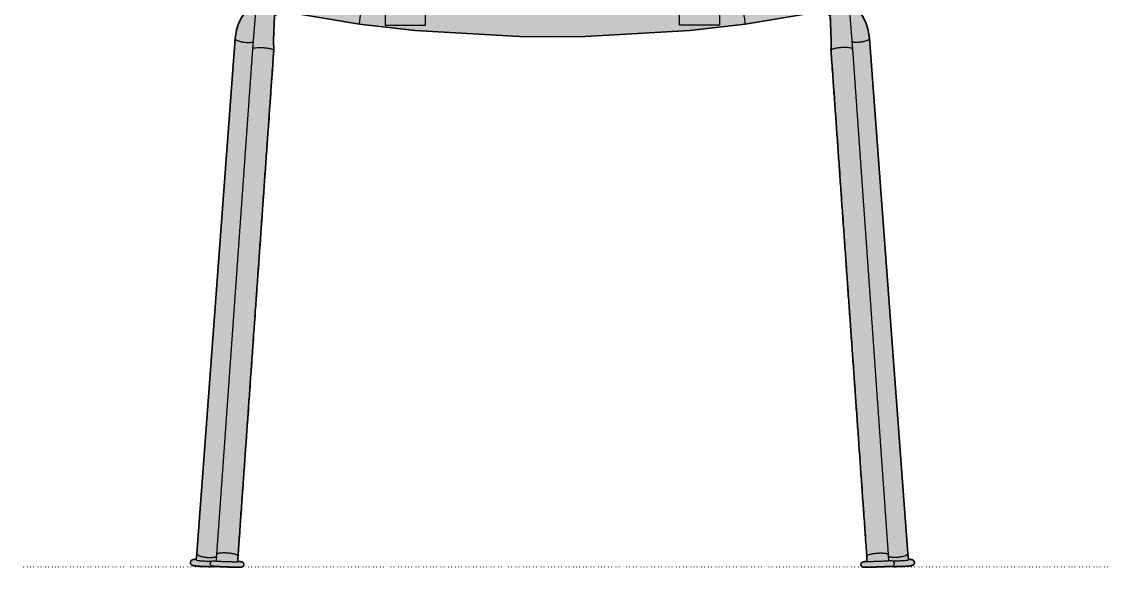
# Model space of a CAD drawing. Header units: millimetres. Extents: x 0 to 1796, y -1115 to 815.
# Drawn here: x 0 to 814, y 0 to 407 of the extents above; entities that cross this region are included whole.
import ezdxf

# ---------------------------------------------------------------- set-up
doc = ezdxf.new("R2010")
doc.units = ezdxf.units.MM
doc.linetypes.add('Dots', pattern=[1, 0, -1])
doc.layers.add('Blocks', color=7, linetype='Continuous')
doc.layers.add('Blocks$Fill', color=7, linetype='Continuous', true_color=0xffffff)
for name, color, linetype, lineweight, true_color in [('Blocks$Inner', 7, 'Continuous', 25, 0x007f00), ('Blocks$Outline', 7, 'Continuous', 35, 0xff3f3f), ('Groud', 7, 'Dots', 25, 0x243775)]:
    doc.layers.add(name, color=color, linetype=linetype, lineweight=lineweight, true_color=true_color)

# ---------------------------------------------------------------- blocks, each defined once
blk = doc.blocks.new('N02 Dining Chair Front')
at = {"layer": 'Blocks$Fill'}
h = blk.add_hatch(color=256, dxfattribs=at)
h.paths.add_polyline_path([(145.86, 0.15), (143.01, 0.04), (139.08, 0.04), (134.88, 0.17), (131.89, 0.36), (130.31, 0.51), (129.5, 0.62), (129.02, 0.69), (128.58, 0.77), (128.37, 0.81), (128.18, 0.86), (127.98, 0.91), (127.79, 0.97), (127.6, 1.03), (127.39, 1.12), (127.15, 1.25), (126.85, 1.44), (126.49, 1.81), (126.13, 2.49), (126.07, 3.47), (126.39, 4.27), (126.79, 4.71), (127.12, 4.94), (127.38, 5.08), (127.6, 5.17), (127.81, 5.23), (128, 5.28), (128.19, 5.33), (128.39, 5.37), (128.59, 5.41), (128.81, 5.44), (129.26, 5.5), (130.03, 5.58), (130.52, 5.62), (130.93, 9.95), (159.59, 394.82), (160.57, 400.94), (162.16, 405.88), (164.76, 411.14), (169.45, 417.4), (175.32, 422.57), (175.49, 424.65), (179.1, 433.49), (183.92, 440.94), (190.02, 447.39), (190.49, 447.73), (186.66, 451.04), (186.47, 451.22), (183.46, 454.08), (181, 456.57), (179.77, 457.88), (178.59, 459.17), (177.52, 460.4), (176.6, 461.52), (175.79, 462.55), (175.06, 463.56), (174.72, 464.05), (174.41, 464.52), (174.13, 464.98), (173.87, 465.43), (173.72, 465.71), (173.58, 465.99), (173.41, 466.25), (173.26, 466.52), (173.11, 466.78), (172.97, 467.03), (172.84, 467.29), (172.72, 467.54), (172.67, 467.66), (172.62, 467.78), (172.57, 467.9), (172.53, 468.02), (172.49, 468.15), (172.45, 468.28), (172.41, 468.4), (172.38, 468.53), (172.36, 468.65), (172.33, 468.77), (172.32, 468.89), (172.31, 468.95), (172.3, 469), (172.3, 469.06), (172.29, 469.12), (172.29, 469.17), (172.29, 469.23), (172.29, 469.29), (172.29, 469.34), (172.29, 469.4), (172.3, 469.45), (172.3, 469.5), (172.31, 469.56), (172.31, 469.61), (172.32, 469.66), (172.33, 469.71), (172.34, 469.77), (172.35, 469.82), (172.36, 469.87), (172.8, 471.35), (172.91, 471.49), (172.96, 471.55), (173.02, 471.61), (173.07, 471.67), (173.13, 471.72), (173.15, 471.75), (173.18, 471.78), (173.21, 471.8), (173.24, 471.83), (173.3, 471.87), (173.36, 471.92), (173.42, 471.96), (173.48, 472), (173.55, 472.04), (173.61, 472.08), (173.68, 472.12), (173.76, 472.15), (173.83, 472.19), (173.91, 472.22), (173.99, 472.26), (174.07, 472.29), (174.15, 472.32), (174.24, 472.35), (174.33, 472.38), (174.42, 472.4), (174.57, 472.44), (174.73, 472.48), (174.89, 472.51), (175.05, 472.54), (175.23, 472.57), (175.41, 472.59), (175.59, 472.61), (175.78, 472.62), (179.52, 474.22), (175.38, 482.75), (170.89, 492.31), (169.83, 494.74), (168.81, 497.21), (167.83, 499.71), (166.91, 502.26), (166.05, 504.86), (165.25, 507.51), (164.5, 510.22), (163.82, 512.96), (163.19, 515.75), (162.62, 518.59), (162.1, 521.45), (161.63, 524.36), (161.22, 527.3), (160.85, 530.26), (160.27, 536.27), (159.87, 542.35), (159.64, 548.48), (159.53, 554.65), (159.55, 560.84), (159.87, 573.21), (160.5, 585.52), (162.33, 609.76), (164.82, 633.35), (166.32, 644.85), (168.02, 656.13), (169.95, 667.15), (172.16, 677.88), (173.38, 683.13), (174.69, 688.29), (176.08, 693.36), (177.57, 698.34), (179.15, 703.23), (180.82, 708.03), (182.6, 712.74), (184.47, 717.35), (186.46, 721.86), (188.55, 726.27), (190.76, 730.58), (193.1, 734.78), (195.55, 738.89), (198.13, 742.89), (200.84, 746.79), (203.68, 750.59), (206.64, 754.3), (209.74, 757.91), (212.97, 761.41), (216.34, 764.82), (218.07, 766.49), (219.84, 768.13), (254.97, 791.84), (286.19, 803.31), (323.67, 810.46), (374.57, 814.4), (396.83, 814.79), (419.1, 814.4), (469.99, 810.46), (507.47, 803.31), (538.7, 791.84), (573.82, 768.13), (575.59, 766.49), (577.33, 764.82), (580.69, 761.41), (583.92, 757.91), (587.02, 754.3), (589.99, 750.59), (592.82, 746.79), (595.53, 742.89), (598.11, 738.89), (600.57, 734.78), (602.9, 730.58), (605.11, 726.27), (607.21, 721.86), (609.19, 717.35), (611.07, 712.74), (612.84, 708.03), (614.52, 703.23), (616.1, 698.34), (617.58, 693.36), (618.98, 688.29), (620.29, 683.13), (621.51, 677.88), (623.72, 667.15), (625.65, 656.13), (627.35, 644.85), (628.85, 633.35), (631.33, 609.76), (633.17, 585.52), (633.8, 573.21), (634.12, 560.84), (634.13, 554.65), (634.03, 548.48), (633.8, 542.35), (633.4, 536.27), (632.81, 530.26), (632.45, 527.3), (632.03, 524.36), (631.57, 521.45), (631.05, 518.59), (630.47, 515.75), (629.85, 512.96), (629.16, 510.22), (628.42, 507.51), (627.62, 504.86), (626.76, 502.26), (625.83, 499.71), (624.86, 497.21), (623.84, 494.74), (622.77, 492.31), (615.97, 477.95), (614.15, 474.22), (617.88, 472.62), (618.07, 472.61), (618.26, 472.59), (618.44, 472.57), (618.61, 472.54), (618.78, 472.51), (618.94, 472.48), (619.09, 472.44), (619.24, 472.4), (619.34, 472.38), (619.42, 472.35), (619.51, 472.32), (619.6, 472.29), (619.68, 472.26), (619.76, 472.22), (619.84, 472.19), (619.91, 472.15), (619.98, 472.12), (620.05, 472.08), (620.12, 472.04), (620.18, 472), (620.25, 471.96), (620.31, 471.92), (620.37, 471.87), (620.42, 471.83), (620.45, 471.8), (620.48, 471.78), (620.51, 471.75), (620.54, 471.72), (620.59, 471.67), (620.65, 471.61), (620.7, 471.55), (620.76, 471.49), (620.86, 471.35), (621.3, 469.87), (621.31, 469.82), (621.33, 469.77), (621.34, 469.71), (621.35, 469.66), (621.35, 469.61), (621.36, 469.56), (621.37, 469.5), (621.37, 469.45), (621.37, 469.4), (621.38, 469.34), (621.38, 469.29), (621.38, 469.23), (621.37, 469.17), (621.37, 469.12), (621.37, 469.06), (621.36, 469), (621.36, 468.95), (621.35, 468.89), (621.33, 468.77), (621.31, 468.65), (621.28, 468.53), (621.25, 468.4), (621.22, 468.28), (621.18, 468.15), (621.14, 468.02), (621.09, 467.9), (621.04, 467.78), (620.99, 467.66), (620.94, 467.54), (620.82, 467.29), (620.7, 467.03), (620.56, 466.78), (620.41, 466.52), (620.25, 466.25), (620.09, 465.99), (619.95, 465.71), (619.8, 465.43), (619.54, 464.98), (619.25, 464.52), (618.94, 464.05), (618.61, 463.56), (617.87, 462.55), (617.07, 461.52), (616.14, 460.4), (615.07, 459.17), (613.9, 457.88), (611.42, 455.29), (609.06, 452.97), (607.01, 451.04), (603.17, 447.73), (603.65, 447.39), (609.75, 440.94), (614.56, 433.49), (618.18, 424.65), (618.34, 422.57), (624.22, 417.4), (628.9, 411.14), (631.51, 405.88), (633.1, 400.94), (634.07, 394.82), (662.74, 9.95), (663.14, 5.62), (664.16, 5.53), (664.64, 5.47), (665.07, 5.41), (665.27, 5.37), (665.47, 5.33), (665.66, 5.28), (665.86, 5.23), (666.06, 5.17), (666.28, 5.08), (666.55, 4.94), (666.87, 4.71), (667.27, 4.27), (667.6, 3.47), (667.54, 2.49), (667.18, 1.81), (666.81, 1.44), (666.52, 1.25), (666.28, 1.12), (666.07, 1.03), (665.87, 0.97), (665.68, 0.91), (665.49, 0.86), (665.29, 0.81), (665.09, 0.77), (664.65, 0.69), (664.16, 0.62), (663.35, 0.51), (661.78, 0.36), (659.18, 0.19), (655.01, 0.04), (651.05, 0.03), (648.47, 0.11), (647.8, 0.15), (634.59, -0.34), (630.75, -0.38), (630.11, -0.36), (629.85, -0.35), (629.72, -0.33), (629.65, -0.32), (629.6, -0.32), (629.55, -0.32), (629.5, -0.32), (629.45, -0.32), (629.4, -0.31), (629.35, -0.31), (629.3, -0.3), (629.25, -0.29), (629.2, -0.29), (629.16, -0.28), (629.11, -0.26), (629.06, -0.25), (629.01, -0.24), (628.96, -0.22), (628.92, -0.2), (628.87, -0.19), (628.82, -0.17), (628.78, -0.15), (628.73, -0.13), (628.68, -0.1), (628.64, -0.08), (628.6, -0.06), (628.55, -0.03), (628.51, 0), (628.47, 0.02), (628.43, 0.05), (628.39, 0.08), (628.35, 0.11), (628.31, 0.14), (628.28, 0.17), (628.24, 0.21), (628.2, 0.24), (628.17, 0.27), (628.14, 0.31), (628.1, 0.34), (628.07, 0.38), (628.04, 0.42), (628.01, 0.46), (627.98, 0.5), (627.95, 0.54), (627.92, 0.58), (627.89, 0.62), (627.87, 0.66), (627.84, 0.71), (627.82, 0.75), (627.8, 0.8), (627.78, 0.84), (627.75, 0.89), (627.74, 0.93), (627.72, 0.98), (627.7, 1.03), (627.68, 1.08), (627.67, 1.12), (627.66, 1.17), (627.64, 1.22), (627.63, 1.27), (627.62, 1.32), (627.62, 1.37), (627.61, 1.42), (627.6, 1.46), (627.6, 1.51), (627.59, 1.56), (627.59, 1.61), (627.59, 1.66), (627.59, 1.71), (627.59, 1.76), (627.59, 1.81), (627.6, 1.85), (627.6, 1.9), (627.61, 1.95), (627.62, 2), (627.62, 2.05), (627.63, 2.1), (627.64, 2.15), (627.66, 2.2), (627.67, 2.25), (627.69, 2.29), (627.7, 2.34), (627.72, 2.39), (627.74, 2.43), (627.76, 2.48), (627.78, 2.53), (627.8, 2.57), (627.82, 2.62), (627.84, 2.66), (627.87, 2.7), (627.9, 2.75), (627.92, 2.79), (627.95, 2.83), (627.98, 2.87), (628.01, 2.91), (628.04, 2.95), (628.07, 2.99), (628.1, 3.02), (628.14, 3.06), (628.17, 3.09), (628.2, 3.13), (628.24, 3.16), (628.28, 3.19), (628.31, 3.23), (628.35, 3.26), (628.39, 3.29), (628.43, 3.32), (628.47, 3.35), (628.51, 3.37), (628.56, 3.4), (628.6, 3.42), (628.64, 3.45), (628.69, 3.47), (628.73, 3.49), (628.78, 3.52), (628.82, 3.54), (628.87, 3.55), (628.92, 3.57), (628.97, 3.59), (629.01, 3.6), (629.06, 3.62), (629.11, 3.63), (629.16, 3.64), (629.21, 3.65), (629.26, 3.66), (629.3, 3.67), (629.35, 3.68), (629.4, 3.68), (629.45, 3.69), (629.5, 3.69), (629.55, 3.69), (629.6, 3.69), (629.67, 3.7), (629.79, 3.72), (630.06, 3.75), (630.92, 3.83), (632.16, 3.91), (631.95, 8.03), (631.95, 8.03), (631.95, 8.03), (631.95, 8.04), (605.22, 385.73), (605.22, 385.74), (605.21, 385.74), (605.21, 385.75), (605.21, 385.76), (605.22, 385.77), (605.22, 385.78), (605.22, 385.79), (605.22, 385.79), (605.44, 393.59), (604.58, 411.88), (602.98, 412.67), (596.77, 413.93), (590.35, 413.58), (541.07, 405.55), (499.56, 400.7), (417.21, 395.93), (396.83, 396.33), (376.46, 395.93), (294.1, 400.7), (252.6, 405.55), (203.31, 413.58), (196.9, 413.93), (190.69, 412.67), (189.08, 411.88), (188.23, 393.59), (188.45, 385.79), (188.45, 385.79), (188.45, 385.78), (188.45, 385.77), (188.45, 385.76), (188.45, 385.75), (188.45, 385.74), (188.45, 385.74), (188.45, 385.73), (161.72, 8.04), (161.72, 8.03), (161.72, 8.03), (161.72, 8.03), (161.5, 3.91), (163.46, 3.77), (163.87, 3.72), (164, 3.7), (164.07, 3.69), (164.12, 3.69), (164.16, 3.69), (164.21, 3.69), (164.26, 3.68), (164.31, 3.68), (164.36, 3.67), (164.41, 3.66), (164.46, 3.65), (164.51, 3.64), (164.56, 3.63), (164.6, 3.62), (164.65, 3.6), (164.7, 3.59), (164.75, 3.57), (164.79, 3.55), (164.84, 3.54), (164.89, 3.52), (164.93, 3.49), (164.98, 3.47), (165.02, 3.45), (165.07, 3.42), (165.11, 3.4), (165.15, 3.37), (165.19, 3.35), (165.23, 3.32), (165.27, 3.29), (165.31, 3.26), (165.35, 3.23), (165.39, 3.19), (165.43, 3.16), (165.46, 3.13), (165.5, 3.09), (165.53, 3.06), (165.56, 3.02), (165.59, 2.99), (165.63, 2.95), (165.66, 2.91), (165.69, 2.87), (165.72, 2.83), (165.74, 2.79), (165.77, 2.75), (165.8, 2.7), (165.82, 2.66), (165.84, 2.62), (165.87, 2.57), (165.89, 2.53), (165.91, 2.48), (165.93, 2.43), (165.95, 2.39), (165.96, 2.34), (165.98, 2.29), (166, 2.25), (166.01, 2.2), (166.02, 2.15), (166.03, 2.1), (166.04, 2.05), (166.05, 2), (166.06, 1.95), (166.06, 1.9), (166.07, 1.85), (166.07, 1.81), (166.07, 1.76), (166.08, 1.71), (166.08, 1.66), (166.07, 1.61), (166.07, 1.56), (166.07, 1.51), (166.06, 1.46), (166.06, 1.42), (166.05, 1.37), (166.04, 1.32), (166.03, 1.27), (166.02, 1.22), (166.01, 1.17), (166, 1.12), (165.98, 1.08), (165.97, 1.03), (165.95, 0.98), (165.93, 0.93), (165.91, 0.89), (165.89, 0.84), (165.87, 0.8), (165.85, 0.75), (165.82, 0.71), (165.8, 0.66), (165.77, 0.62), (165.74, 0.58), (165.72, 0.54), (165.69, 0.5), (165.66, 0.46), (165.63, 0.42), (165.6, 0.38), (165.56, 0.34), (165.53, 0.31), (165.5, 0.27), (165.46, 0.24), (165.43, 0.21), (165.39, 0.17), (165.35, 0.14), (165.31, 0.11), (165.28, 0.08), (165.24, 0.05), (165.2, 0.02), (165.15, 0), (165.11, -0.03), (165.07, -0.06), (165.03, -0.08), (164.98, -0.1), (164.94, -0.13), (164.89, -0.15), (164.84, -0.17), (164.8, -0.19), (164.75, -0.2), (164.7, -0.22), (164.65, -0.24), (164.61, -0.25), (164.56, -0.26), (164.51, -0.28), (164.46, -0.29), (164.41, -0.29), (164.36, -0.3), (164.31, -0.31), (164.26, -0.31), (164.22, -0.32), (164.17, -0.32), (164.12, -0.32), (164.07, -0.32), (164.02, -0.32), (163.94, -0.33), (163.81, -0.35), (163.68, -0.35), (163.41, -0.37), (162.52, -0.38), (155.6, -0.25)], flags=0)
h.paths.add_polyline_path([(271.82, 431.62), (252.19, 433.96), (221.85, 439.65), (213.81, 441.7), (209.72, 440.74), (203.35, 437.57), (198.01, 433.06), (195.56, 429.7), (198.07, 429.99), (206.21, 429.31), (254.84, 421.39), (254.84, 421.39), (271.82, 419.74)], flags=0)
h.paths.add_polyline_path([(491.85, 428.03), (471.03, 425.55), (435.86, 423.16), (396.83, 422.29), (357.81, 423.16), (322.64, 425.55), (301.82, 428.03), (301.82, 416.83), (336.31, 413.48), (396.83, 412.35), (457.35, 413.48), (491.85, 416.83)], flags=0)
h.paths.add_polyline_path([(579.86, 441.7), (571.82, 439.65), (541.47, 433.96), (521.85, 431.62), (521.85, 419.74), (538.83, 421.39), (538.83, 421.39), (587.45, 429.31), (595.6, 429.99), (598.11, 429.7), (595.65, 433.06), (590.31, 437.57), (583.94, 440.74)], flags=0)
at = {"layer": 'Blocks$Inner'}
for points in [[(231.65, 456.73), (221.45, 458.39), (212.9, 457.88), (204.5, 455.75), (196.72, 452.15), (190.02, 447.39), (183.92, 440.94), (179.1, 433.49), (175.49, 424.65), (172.49, 386.86), (145.76, 9.19)], [(562.01, 456.73), (572.22, 458.39), (580.77, 457.88), (589.17, 455.75), (596.94, 452.15), (603.65, 447.39), (609.75, 440.94), (614.56, 433.49), (618.18, 424.65), (621.18, 386.86), (647.9, 9.19)], [(188.45, 385.79), (188.23, 393.59), (189.14, 413.1)], [(604.52, 413.1), (605.44, 393.59), (605.22, 385.79)], [(271.82, 433.88), (271.82, 404.64), (301.82, 404.64), (301.82, 430.25)], [(521.85, 433.88), (521.85, 404.64), (491.85, 404.64), (491.85, 430.25)], [(175.32, 422.57), (169.45, 417.4), (164.76, 411.14), (162.16, 405.88), (160.57, 400.94), (159.59, 394.82), (130.93, 9.95), (130.47, 5.07)], [(618.34, 422.57), (624.22, 417.4), (628.9, 411.14), (631.51, 405.88), (633.1, 400.94), (634.07, 394.82), (662.74, 9.95), (663.19, 5.07)], [(189.03, 411.85), (190.69, 412.67), (196.9, 413.93), (203.31, 413.58), (252.6, 405.55), (294.1, 400.7), (376.46, 395.93), (396.83, 396.33), (417.21, 395.93), (499.56, 400.7), (541.07, 405.55), (590.35, 413.58), (596.77, 413.93), (602.98, 412.67), (604.63, 411.85)], [(145.76, 9.15), (145.33, 4.32), (145.42, 4.29)], [(647.91, 9.15), (648.33, 4.32), (648.24, 4.29)], [(130.52, 5.62), (130.31, 5.6), (130.03, 5.58), (129.76, 5.55), (129.51, 5.53), (129.26, 5.5), (129.03, 5.47), (128.81, 5.44), (128.59, 5.41), (128.39, 5.37), (128.19, 5.33), (128, 5.28), (127.81, 5.23), (127.6, 5.17), (127.38, 5.08), (127.12, 4.94), (126.79, 4.71), (126.39, 4.27), (126.07, 3.47), (126.13, 2.49), (126.49, 1.81), (126.85, 1.44), (127.15, 1.25), (127.39, 1.12), (127.6, 1.03), (127.79, 0.97), (127.98, 0.91), (128.18, 0.86), (128.37, 0.81), (128.58, 0.77), (128.79, 0.73), (129.02, 0.69), (129.25, 0.65), (129.5, 0.62), (129.76, 0.58), (130.03, 0.55), (130.31, 0.51), (130.6, 0.48), (130.91, 0.45), (131.22, 0.42), (131.55, 0.39), (131.89, 0.36), (132.23, 0.33), (132.59, 0.3), (132.95, 0.28), (133.32, 0.25), (133.7, 0.23), (134.09, 0.21), (134.48, 0.19), (134.88, 0.17), (135.29, 0.15), (135.7, 0.13), (136.11, 0.11), (136.53, 0.1), (136.95, 0.08), (137.37, 0.07), (137.8, 0.06), (138.22, 0.05), (138.65, 0.04), (139.08, 0.04), (139.5, 0.03), (139.93, 0.03), (140.35, 0.02), (140.77, 0.02), (140.99, 0.02), (141.4, 0.02), (141.81, 0.02), (142.22, 0.03), (142.61, 0.03), (143.01, 0.04), (143.39, 0.05), (143.77, 0.06), (144.14, 0.07), (144.5, 0.08), (144.85, 0.1), (145.2, 0.11), (145.53, 0.13), (145.86, 0.15)], [(142.6, 4.41), (142.76, 4.43), (142.89, 4.44), (143.01, 4.45), (143.15, 4.45), (143.29, 4.46), (143.44, 4.46), (143.6, 4.47), (143.78, 4.47), (143.97, 4.47), (144.18, 4.47), (144.39, 4.47), (144.63, 4.47), (144.87, 4.47), (145.13, 4.47), (145.34, 4.47)], [(164.02, -0.32), (163.94, -0.33), (163.81, -0.35), (163.68, -0.35), (163.55, -0.36), (163.41, -0.37), (163.26, -0.37), (163.1, -0.37), (162.92, -0.38), (162.73, -0.38), (162.52, -0.38), (162.3, -0.38), (162.07, -0.38), (161.83, -0.38), (161.57, -0.38), (161.3, -0.37), (161.01, -0.37), (160.72, -0.37), (160.41, -0.36), (160.09, -0.36), (159.77, -0.35), (159.43, -0.35), (159.08, -0.34), (158.72, -0.33), (158.36, -0.32), (157.98, -0.32), (157.6, -0.31), (157.21, -0.3), (156.82, -0.29), (156.42, -0.27), (156.01, -0.26), (155.6, -0.25), (155.19, -0.24), (154.77, -0.23), (154.36, -0.21), (153.94, -0.2), (153.52, -0.18), (153.09, -0.17), (152.67, -0.15), (152.25, -0.14), (151.83, -0.12), (151.61, -0.12), (151.19, -0.1), (150.78, -0.08), (150.38, -0.07), (149.97, -0.05), (149.57, -0.03), (149.18, -0.02), (148.8, 0), (148.42, 0.02), (148.05, 0.03), (147.69, 0.05), (147.33, 0.07), (146.99, 0.09), (146.65, 0.1), (146.33, 0.12), (146.02, 0.14), (145.71, 0.15), (145.42, 0.17), (145.15, 0.19), (144.88, 0.2), (144.63, 0.22), (144.39, 0.23), (144.16, 0.25), (143.95, 0.27), (143.75, 0.28), (143.57, 0.3), (143.39, 0.31), (143.24, 0.33), (143.09, 0.34), (143.08, 0.34)], [(161.39, 3.74), (161.49, 3.77), (161.72, 8.03)], [(161.5, 3.91), (161.55, 3.91), (161.82, 3.89), (162.07, 3.87), (162.31, 3.86), (162.54, 3.84), (162.75, 3.83), (162.95, 3.81), (163.13, 3.8), (163.3, 3.78), (163.46, 3.77), (163.61, 3.75), (163.75, 3.74), (163.87, 3.72), (164, 3.7), (164.07, 3.69)], [(632.16, 3.91), (632.11, 3.91), (631.85, 3.89), (631.59, 3.87), (631.36, 3.86), (631.13, 3.84), (630.92, 3.83), (630.72, 3.81), (630.53, 3.8), (630.36, 3.78), (630.2, 3.77), (630.06, 3.75), (629.92, 3.74), (629.79, 3.72), (629.67, 3.7), (629.6, 3.69)], [(629.65, -0.32), (629.72, -0.33), (629.85, -0.35), (629.98, -0.35), (630.11, -0.36), (630.25, -0.37), (630.41, -0.37), (630.57, -0.37), (630.75, -0.38), (630.94, -0.38), (631.14, -0.38), (631.36, -0.38), (631.59, -0.38), (631.84, -0.38), (632.1, -0.38), (632.37, -0.37), (632.65, -0.37), (632.95, -0.37), (633.25, -0.36), (633.57, -0.36), (633.9, -0.35), (634.24, -0.35), (634.59, -0.34), (634.94, -0.33), (635.31, -0.32), (635.68, -0.32), (636.07, -0.31), (636.45, -0.3), (636.85, -0.29), (637.25, -0.27), (637.65, -0.26), (638.06, -0.25), (638.47, -0.24), (638.89, -0.23), (639.31, -0.21), (639.73, -0.2), (640.15, -0.18), (640.57, -0.17), (640.99, -0.15), (641.41, -0.14), (641.83, -0.12), (642.06, -0.12), (642.47, -0.1), (642.88, -0.08), (643.29, -0.07), (643.69, -0.05), (644.09, -0.03), (644.48, -0.02), (644.87, 0), (645.25, 0.02), (645.62, 0.03), (645.98, 0.05), (646.33, 0.07), (646.68, 0.09), (647.01, 0.1), (647.34, 0.12), (647.65, 0.14), (647.95, 0.15), (648.24, 0.17), (648.52, 0.19), (648.79, 0.2), (649.04, 0.22), (649.28, 0.23), (649.5, 0.25), (649.72, 0.27), (649.91, 0.28), (650.1, 0.3), (650.27, 0.31), (650.43, 0.33), (650.58, 0.34), (650.58, 0.34)], [(632.27, 3.74), (632.17, 3.77), (631.95, 8.03)], [(663.14, 5.62), (663.36, 5.6), (663.64, 5.58), (663.9, 5.55), (664.16, 5.53), (664.4, 5.5), (664.64, 5.47), (664.86, 5.44), (665.07, 5.41), (665.27, 5.37), (665.47, 5.33), (665.66, 5.28), (665.86, 5.23), (666.06, 5.17), (666.28, 5.08), (666.55, 4.94), (666.87, 4.71), (667.27, 4.27), (667.6, 3.47), (667.54, 2.49), (667.18, 1.81), (666.81, 1.44), (666.52, 1.25), (666.28, 1.12), (666.07, 1.03), (665.87, 0.97), (665.68, 0.91), (665.49, 0.86), (665.29, 0.81), (665.09, 0.77), (664.87, 0.73), (664.65, 0.69), (664.41, 0.65), (664.16, 0.62), (663.91, 0.58), (663.64, 0.55), (663.35, 0.51), (663.06, 0.48), (662.76, 0.45), (662.44, 0.42), (662.12, 0.39), (661.78, 0.36), (661.43, 0.33), (661.08, 0.3), (660.72, 0.28), (660.34, 0.25), (659.96, 0.23), (659.58, 0.21), (659.18, 0.19), (658.78, 0.17), (658.38, 0.15), (657.97, 0.13), (657.55, 0.11), (657.14, 0.1), (656.72, 0.08), (656.29, 0.07), (655.87, 0.06), (655.44, 0.05), (655.01, 0.04), (654.59, 0.04), (654.16, 0.03), (653.74, 0.03), (653.32, 0.02), (652.9, 0.02), (652.67, 0.02), (652.26, 0.02), (651.85, 0.02), (651.45, 0.03), (651.05, 0.03), (650.66, 0.04), (650.27, 0.05), (649.9, 0.06), (649.53, 0.07), (649.16, 0.08), (648.81, 0.1), (648.47, 0.11), (648.14, 0.13), (647.8, 0.15)], [(651.07, 4.41), (650.91, 4.43), (650.78, 4.44), (650.65, 4.45), (650.52, 4.45), (650.38, 4.46), (650.23, 4.46), (650.06, 4.47), (649.89, 4.47), (649.69, 4.47), (649.49, 4.47), (649.27, 4.47), (649.04, 4.47), (648.79, 4.47), (648.54, 4.47), (648.32, 4.47)]]:
    blk.add_lwpolyline(points, dxfattribs=at)
at = {"layer": 'Blocks$Inner', "extrusion": (0, 0, -1)}
for centre, radius, start, end in [((-143.04, 2.4), 2.06, 268.82785, 77.55238), ((-164.07, 1.68), 2.01, 90, 271.35879)]:
    blk.add_arc(centre, radius, start, end, dxfattribs=at)
at = {"layer": 'Blocks$Inner'}
for centre, radius, start, end in [((629.6, 1.68), 2.01, 90, 271.35879), ((650.62, 2.4), 2.06, 268.82785, 77.55238)]:
    blk.add_arc(centre, radius, start, end, dxfattribs=at)
for points, knots in [([(252.57, 405.6), (252.58, 405.69), (252.63, 406.11), (252.75, 407.42), (252.97, 409.29), (253.21, 411.14), (253.43, 412.75), (253.57, 413.75), (253.68, 414.51), (253.79, 415.3), (253.94, 416.29), (254.1, 417.37), (254.31, 418.71), (254.53, 420.09), (254.67, 420.8), (254.72, 421.04)], [-1, -1, -1, -1, -0.888889, -0.777778, -0.666667, -0.555556, -0.5, -0.444444, -0.416667, -0.388889, -0.333333, -0.277778, -0.222222, -0.111111, 0, 0, 0, 0]), ([(541.1, 405.6), (541.09, 405.69), (541.04, 406.11), (540.92, 407.42), (540.69, 409.29), (540.45, 411.14), (540.23, 412.75), (540.1, 413.75), (539.99, 414.51), (539.87, 415.3), (539.73, 416.29), (539.57, 417.37), (539.36, 418.71), (539.13, 420.09), (539, 420.8), (538.95, 421.04)], [-1, -1, -1, -1, -0.888889, -0.777778, -0.666667, -0.555556, -0.5, -0.444444, -0.416667, -0.388889, -0.333333, -0.277778, -0.222222, -0.111111, 0, 0, 0, 0]), ([(172.49, 386.89), (172.52, 387.03), (172.79, 387.32), (173.47, 387.56), (173.92, 387.66)], [0.0572344, 0.0572344, 0.0572344, 0.0572344, 0.5, 1, 1, 1, 1]), ([(174.44, 387.77), (174.65, 387.8), (174.83, 387.82), (175.04, 387.85), (175.05, 387.85), (175.07, 387.85), (175.09, 387.85)], [1.2305931, 1.2305931, 1.2305931, 1.2305931, 1.4689447, 1.4689447, 1.4689447, 1.4882305, 1.4882305, 1.4882305, 1.4882305]), ([(619.22, 387.77), (619.02, 387.8), (618.83, 387.82), (618.63, 387.85), (618.61, 387.85), (618.59, 387.85), (618.58, 387.85)], [1.2305931, 1.2305931, 1.2305931, 1.2305931, 1.4689447, 1.4689447, 1.4689447, 1.4882305, 1.4882305, 1.4882305, 1.4882305]), ([(621.17, 386.89), (621.14, 387.03), (620.87, 387.32), (620.2, 387.56), (619.74, 387.66)], [0.0572344, 0.0572344, 0.0572344, 0.0572344, 0.5, 1, 1, 1, 1]), ([(130.72, 4.89), (131.02, 4.79), (131.78, 4.64), (133.45, 4.47), (134.94, 4.36), (136.59, 4.28), (138.1, 4.23), (139.27, 4.21), (140.45, 4.2), (141.39, 4.21), (142.01, 4.22), (142.09, 4.22)], [401.1813081, 401.1813081, 401.1813081, 401.1813081, 401.320197, 401.3896414, 401.4590859, 401.5285303, 401.5979747, 401.632697, 401.6674192, 401.7368636, 401.7469827, 401.7469827, 401.7469827, 401.7469827]), ([(145.42, 4.29), (145.43, 4.29), (145.53, 4.27), (146.1, 4.22), (147.31, 4.14), (148.69, 4.06), (149.76, 4.01), (155.73, 3.8)], [4.9488051, 4.9488051, 4.9488051, 4.9488051, 4.96265, 5.1769357, 5.3197928, 5.46265, 5.6055071, 5.6055071, 5.6055071, 5.6055071]), ([(155.73, 3.8), (156.32, 3.78), (158.02, 3.74), (160.29, 3.7), (161.2, 3.72), (161.39, 3.74)], [5.6055071, 5.6055071, 5.6055071, 5.6055071, 5.7483643, 6.0340786, 6.3197928, 6.3197928, 6.3197928, 6.3197928]), ([(637.93, 3.8), (637.35, 3.78), (635.65, 3.74), (633.37, 3.7), (632.47, 3.72), (632.27, 3.74)], [5.6055071, 5.6055071, 5.6055071, 5.6055071, 5.7483643, 6.0340786, 6.3197928, 6.3197928, 6.3197928, 6.3197928]), ([(648.24, 4.29), (648.24, 4.29), (648.13, 4.27), (647.56, 4.22), (646.35, 4.14), (644.98, 4.06), (643.91, 4.01), (637.93, 3.8)], [4.9488051, 4.9488051, 4.9488051, 4.9488051, 4.96265, 5.1769357, 5.3197928, 5.46265, 5.6055071, 5.6055071, 5.6055071, 5.6055071]), ([(662.95, 4.89), (662.65, 4.79), (661.89, 4.64), (660.21, 4.47), (658.73, 4.36), (657.07, 4.28), (655.57, 4.23), (654.4, 4.21), (653.22, 4.2), (652.28, 4.21), (651.66, 4.22), (651.58, 4.22)], [401.1813081, 401.1813081, 401.1813081, 401.1813081, 401.320197, 401.3896414, 401.4590859, 401.5285303, 401.5979747, 401.632697, 401.6674192, 401.7368636, 401.7469827, 401.7469827, 401.7469827, 401.7469827])]:
    blk.add_open_spline(points, degree=3, knots=knots, dxfattribs=at)
for points, weights, knots in [([(159.59, 394.76), (159.58, 394.52), (161.18, 392.33), (167.4, 391.87), (170.56, 391.63), (172.91, 392.1)], [0.994980129136, 0.949516617523, 0.755901930577, 1, 0.858991339008, 0.853755315944], [0.0135782, 0.0135782, 0.0135782, 0.0401876, 0.1805859, 0.1805859, 0.2616901, 0.2616901, 0.2616901]), ([(634.08, 394.76), (634.08, 394.52), (632.49, 392.33), (626.27, 391.87), (623.11, 391.63), (620.76, 392.1)], [0.994980129136, 0.949516617523, 0.755901930577, 1, 0.858991339008, 0.853755315944], [0.0135782, 0.0135782, 0.0135782, 0.0401876, 0.1805859, 0.1805859, 0.2616901, 0.2616901, 0.2616901]), ([(176.34, 387.96), (178.29, 388.06), (180.58, 387.9), (188.56, 387.34), (188.45, 385.73)], [1, 0.89377136755, 1, 0.707106781187, 0.999996428606], [1.709795, 1.709795, 1.709795, 2.279505, 2.279505, 3.850309, 3.850309, 3.850309]), ([(617.33, 387.96), (615.37, 388.06), (613.08, 387.9), (605.1, 387.34), (605.22, 385.73)], [1, 0.89377136755, 1, 0.707106781187, 0.999996428606], [1.709795, 1.709795, 1.709795, 2.279505, 2.279505, 3.850309, 3.850309, 3.850309]), ([(131.12, 9.32), (132.52, 7.42), (138.72, 6.96), (143.2, 6.62), (145.62, 7.58)], [1, 0.756267783521, 1, 0.81131760509, 0.865734359373], [6.546837, 6.546837, 6.546837, 7.853982, 7.853982, 8.865892, 8.865892, 8.865892]), ([(146.16, 9.6), (145.78, 9.39), (145.76, 9.15), (145.76, 9.1), (145.77, 9.04)], [0.90489350635, 0.940263170198, 1, 0.986377055233, 0.974021361547], [385.2890493, 385.2890493, 385.2890493, 385.60942, 385.60942, 385.6824803, 385.6824803, 385.6824803]), ([(161.72, 8.02), (161.83, 9.62), (153.85, 10.18), (147.99, 10.59), (146.16, 9.6)], [0.999897666414, 0.707106781187, 1, 0.766843610989, 0.90489350635], [382.467553, 382.467553, 382.467553, 384.038502, 384.038502, 385.289049, 385.289049, 385.289049]), ([(631.95, 8.02), (631.83, 9.62), (639.81, 10.18), (645.67, 10.59), (647.51, 9.6)], [0.999897666414, 0.707106781187, 1, 0.766843610989, 0.90489350635], [382.467553, 382.467553, 382.467553, 384.038502, 384.038502, 385.289049, 385.289049, 385.289049]), ([(647.51, 9.6), (647.89, 9.39), (647.91, 9.15), (647.91, 9.1), (647.9, 9.04)], [0.90489350635, 0.940263170198, 1, 0.986377055233, 0.974021361547], [385.2890493, 385.2890493, 385.2890493, 385.60942, 385.60942, 385.6824803, 385.6824803, 385.6824803]), ([(662.54, 9.32), (661.15, 7.42), (654.94, 6.96), (650.46, 6.62), (648.05, 7.58)], [1, 0.756267783521, 1, 0.81131760509, 0.865734359373], [6.546837, 6.546837, 6.546837, 7.853982, 7.853982, 8.865892, 8.865892, 8.865892])]:
    blk.add_rational_spline(points, weights, degree=2, knots=knots, dxfattribs=at)
for points, weights, degree in [([(188.45, 385.73), (161.72, 8.02)], [0.999996428606, 1], 1), ([(605.22, 385.73), (631.95, 8.02)], [0.999996428606, 1], 1), ([(130.93, 9.95), (130.9, 9.62), (131.12, 9.32)], [1, 0.950838997666, 1], 2), ([(662.74, 9.95), (662.76, 9.62), (662.54, 9.32)], [1, 0.950838997666, 1], 2), ([(145.62, 7.58), (145.08, 7.37), (144.34, 7.21)], [0.865734359373, 0.852882952841, 0.853590291335], 2), ([(648.05, 7.58), (648.59, 7.37), (649.32, 7.21)], [0.865734359373, 0.852882952841, 0.853590291335], 2)]:
    blk.add_rational_spline(points, weights, degree=degree, dxfattribs=at)
for points in [[(173.92, 387.66), (174.11, 387.7), (174.27, 387.74), (174.44, 387.77)], [(175.09, 387.85), (175.9, 387.93), (176.12, 387.94), (176.34, 387.96)], [(618.58, 387.85), (617.77, 387.93), (617.55, 387.94), (617.33, 387.96)], [(619.74, 387.66), (619.55, 387.7), (619.39, 387.74), (619.22, 387.77)], [(130.47, 5.07), (130.47, 5.01), (130.55, 4.95), (130.72, 4.89)], [(663.19, 5.07), (663.2, 5.01), (663.12, 4.95), (662.95, 4.89)]]:
    blk.add_open_spline(points, degree=3, dxfattribs=at)
at = {"layer": 'Blocks$Outline'}
for points in [[(130.93, 9.95), (159.59, 394.82), (160.57, 400.94), (162.16, 405.88), (164.76, 411.14), (169.45, 417.4), (175.32, 422.57)], [(618.34, 422.57), (624.22, 417.4), (628.9, 411.14), (631.51, 405.88), (633.1, 400.94), (634.07, 394.82), (662.74, 9.95)], [(189.08, 411.88), (188.23, 393.59), (188.45, 385.79)], [(396.83, 396.33), (376.46, 395.93), (294.1, 400.7), (252.6, 405.55), (203.31, 413.58), (196.9, 413.93), (190.69, 412.67), (189.08, 411.88)], [(604.58, 411.88), (602.98, 412.67), (596.77, 413.93), (590.35, 413.58), (541.07, 405.55), (499.56, 400.7), (417.21, 395.93), (396.83, 396.33)], [(605.22, 385.79), (605.44, 393.59), (604.58, 411.88)], [(145.86, 0.15), (145.53, 0.13), (145.2, 0.11), (144.85, 0.1), (144.5, 0.08), (144.14, 0.07), (143.77, 0.06), (143.39, 0.05), (143.01, 0.04), (142.61, 0.03), (142.22, 0.03), (141.81, 0.02), (141.4, 0.02), (140.99, 0.02), (140.77, 0.02), (140.35, 0.02), (139.93, 0.03), (139.5, 0.03), (139.08, 0.04), (138.65, 0.04), (138.22, 0.05), (137.8, 0.06), (137.37, 0.07), (136.95, 0.08), (136.53, 0.1), (136.11, 0.11), (135.7, 0.13), (135.29, 0.15), (134.88, 0.17), (134.48, 0.19), (134.09, 0.21), (133.7, 0.23), (133.32, 0.25), (132.95, 0.28), (132.59, 0.3), (132.23, 0.33), (131.89, 0.36), (131.55, 0.39), (131.22, 0.42), (130.91, 0.45), (130.6, 0.48), (130.31, 0.51), (130.03, 0.55), (129.76, 0.58), (129.5, 0.62), (129.25, 0.65), (129.02, 0.69), (128.79, 0.73), (128.58, 0.77), (128.37, 0.81), (128.18, 0.86), (127.98, 0.91), (127.79, 0.97), (127.6, 1.03), (127.39, 1.12), (127.15, 1.25), (126.85, 1.44), (126.49, 1.81), (126.13, 2.49), (126.07, 3.47), (126.39, 4.27), (126.79, 4.71), (127.12, 4.94), (127.38, 5.08), (127.6, 5.17), (127.81, 5.23), (128, 5.28), (128.19, 5.33), (128.39, 5.37), (128.59, 5.41), (128.81, 5.44), (129.03, 5.47), (129.26, 5.5), (129.51, 5.53), (129.76, 5.55), (130.03, 5.58), (130.31, 5.6), (130.52, 5.62)], [(663.14, 5.62), (663.36, 5.6), (663.64, 5.58), (663.9, 5.55), (664.16, 5.53), (664.4, 5.5), (664.64, 5.47), (664.86, 5.44), (665.07, 5.41), (665.27, 5.37), (665.47, 5.33), (665.66, 5.28), (665.86, 5.23), (666.06, 5.17), (666.28, 5.08), (666.55, 4.94), (666.87, 4.71), (667.27, 4.27), (667.6, 3.47), (667.54, 2.49), (667.18, 1.81), (666.81, 1.44), (666.52, 1.25), (666.28, 1.12), (666.07, 1.03), (665.87, 0.97), (665.68, 0.91), (665.49, 0.86), (665.29, 0.81), (665.09, 0.77), (664.87, 0.73), (664.65, 0.69), (664.41, 0.65), (664.16, 0.62), (663.91, 0.58), (663.64, 0.55), (663.35, 0.51), (663.06, 0.48), (662.76, 0.45), (662.44, 0.42), (662.12, 0.39), (661.78, 0.36), (661.43, 0.33), (661.08, 0.3), (660.72, 0.28), (660.34, 0.25), (659.96, 0.23), (659.58, 0.21), (659.18, 0.19), (658.78, 0.17), (658.38, 0.15), (657.97, 0.13), (657.55, 0.11), (657.14, 0.1), (656.72, 0.08), (656.29, 0.07), (655.87, 0.06), (655.44, 0.05), (655.01, 0.04), (654.59, 0.04), (654.16, 0.03), (653.74, 0.03), (653.32, 0.02), (652.9, 0.02), (652.67, 0.02), (652.26, 0.02), (651.85, 0.02), (651.45, 0.03), (651.05, 0.03), (650.66, 0.04), (650.27, 0.05), (649.9, 0.06), (649.53, 0.07), (649.16, 0.08), (648.81, 0.1), (648.47, 0.11), (648.14, 0.13), (647.8, 0.15)]]:
    blk.add_lwpolyline(points, dxfattribs=at)
for points, weights, degree, knots in [([(188.45, 385.79), (188.45, 385.77), (188.45, 385.75), (188.45, 385.73), (179.54, 259.83), (170.63, 133.94), (161.72, 8.04)], [0.983959641597, 0.989150283541, 0.99449587921, 0.999996428606, 0.999997618995, 0.999998809385, 0.999999999774], 3, [3.806058, 3.806058, 3.806058, 3.806058, 3.850309, 3.850309, 3.850309, 382.443577, 382.443577, 382.443577, 382.443577]), ([(631.95, 8.04), (623.04, 133.94), (614.13, 259.83), (605.22, 385.73), (605.21, 385.75), (605.21, 385.77), (605.22, 385.79)], [0.999999999774, 0.999998809385, 0.999997618995, 0.999996428606, 0.99449587921, 0.989150283541, 0.983959641597], 3, [-382.443577, -382.443577, -382.443577, -382.443577, -3.850309, -3.850309, -3.850309, -3.806058, -3.806058, -3.806058, -3.806058]), ([(161.5, 3.91), (161.53, 3.91), (161.55, 3.91), (161.69, 3.9), (161.82, 3.89), (161.94, 3.88), (162.07, 3.87), (162.19, 3.87), (162.31, 3.86), (162.42, 3.85), (162.54, 3.84), (162.64, 3.83), (162.75, 3.83), (162.85, 3.82), (162.95, 3.81), (163.04, 3.8), (163.13, 3.8), (163.22, 3.79), (163.3, 3.78), (163.38, 3.77), (163.46, 3.77), (163.54, 3.76), (163.61, 3.75), (163.68, 3.74), (163.75, 3.74), (163.81, 3.73), (163.87, 3.72), (163.94, 3.71), (164, 3.7), (164.03, 3.7), (164.07, 3.69), (164.91, 3.69), (165.5, 3.09), (166.09, 2.5), (166.08, 1.66), (166.07, 0.82), (165.46, 0.24), (164.86, -0.34), (164.02, -0.32), (163.98, -0.33), (163.94, -0.33), (163.88, -0.34), (163.81, -0.35), (163.75, -0.35), (163.68, -0.35), (163.62, -0.36), (163.55, -0.36), (163.48, -0.36), (163.41, -0.37), (163.34, -0.37), (163.26, -0.37), (163.18, -0.37), (163.1, -0.37), (163.01, -0.38), (162.92, -0.38), (162.82, -0.38), (162.73, -0.38), (162.62, -0.38), (162.52, -0.38), (162.41, -0.38), (162.3, -0.38), (162.19, -0.38), (162.07, -0.38), (161.95, -0.38), (161.83, -0.38), (161.7, -0.38), (161.57, -0.38), (161.43, -0.38), (161.3, -0.37), (161.16, -0.37), (161.01, -0.37), (160.87, -0.37), (160.72, -0.37), (160.57, -0.37), (160.41, -0.36), (160.25, -0.36), (160.09, -0.36), (159.93, -0.36), (159.77, -0.35), (159.6, -0.35), (159.43, -0.35), (159.25, -0.34), (159.08, -0.34), (158.9, -0.34), (158.72, -0.33), (158.54, -0.33), (158.36, -0.32), (158.17, -0.32), (157.98, -0.32), (157.79, -0.31), (157.6, -0.31), (157.41, -0.3), (157.21, -0.3), (157.01, -0.29), (156.82, -0.29), (156.62, -0.28), (156.42, -0.27), (156.22, -0.27), (156.01, -0.26), (155.81, -0.26), (155.6, -0.25), (155.4, -0.24), (155.19, -0.24), (154.98, -0.23), (154.77, -0.23), (154.57, -0.22), (154.36, -0.21), (154.15, -0.21), (153.94, -0.2), (153.73, -0.19), (153.52, -0.18), (153.3, -0.18), (153.09, -0.17), (152.88, -0.16), (152.67, -0.15), (152.46, -0.15), (152.25, -0.14), (152.04, -0.13), (151.83, -0.12), (151.72, -0.12), (151.61, -0.12), (151.4, -0.11), (151.19, -0.1), (150.99, -0.09), (150.78, -0.08), (150.58, -0.08), (150.38, -0.07), (150.17, -0.06), (149.97, -0.05), (149.77, -0.04), (149.57, -0.03), (149.38, -0.03), (149.18, -0.02), (148.99, -0.01), (148.8, 0), (148.61, 0.01), (148.42, 0.02), (148.23, 0.03), (148.05, 0.03), (147.87, 0.04), (147.69, 0.05), (147.51, 0.06), (147.33, 0.07), (147.16, 0.08), (146.99, 0.09), (146.82, 0.09), (146.65, 0.1), (146.49, 0.11), (146.33, 0.12), (146.17, 0.13), (146.02, 0.14), (145.94, 0.14), (145.86, 0.15)], [1, 1, 1, 1, 1, 1, 1, 1, 1, 1, 1, 1, 1, 1, 1, 1, 1, 1, 1, 1, 1, 1, 1, 1, 1, 1, 1, 1, 1, 1, 1, 0.922741040582, 1, 0.922741040582, 1, 0.922741040582, 1, 0.922741040582, 1, 1, 1, 1, 1, 1, 1, 1, 1, 1, 1, 1, 1, 1, 1, 1, 1, 1, 1, 1, 1, 1, 1, 1, 1, 1, 1, 1, 1, 1, 1, 1, 1, 1, 1, 1, 1, 1, 1, 1, 1, 1, 1, 1, 1, 1, 1, 1, 1, 1, 1, 1, 1, 1, 1, 1, 1, 1, 1, 1, 1, 1, 1, 1, 1, 1, 1, 1, 1, 1, 1, 1, 1, 1, 1, 1, 1, 1, 1, 1, 1, 1, 1, 1, 1, 1, 1, 1, 1, 1, 1, 1, 1, 1, 1, 1, 1, 1, 1, 1, 1, 1, 1, 1, 1, 1, 1, 1, 1, 1, 1, 1, 1, 1, 1], 2, [0, 0, 0, 1, 1, 2, 2, 3, 3, 4, 4, 5, 5, 6, 6, 7, 7, 8, 8, 9, 9, 10, 10, 11, 11, 12, 12, 13, 13, 14, 14, 15, 15, 16.58854, 16.58854, 18.17708, 18.17708, 19.765619, 19.765619, 21.354159, 21.354159, 22.354159, 22.354159, 23.354159, 23.354159, 24.354159, 24.354159, 25.354159, 25.354159, 26.354159, 26.354159, 27.354159, 27.354159, 28.354159, 28.354159, 29.354159, 29.354159, 30.354159, 30.354159, 31.354159, 31.354159, 32.354159, 32.354159, 33.354159, 33.354159, 34.354159, 34.354159, 35.354159, 35.354159, 36.354159, 36.354159, 37.354159, 37.354159, 38.354159, 38.354159, 39.354159, 39.354159, 40.354159, 40.354159, 41.354159, 41.354159, 42.354159, 42.354159, 43.354159, 43.354159, 44.354159, 44.354159, 45.354159, 45.354159, 46.354159, 46.354159, 47.354159, 47.354159, 48.354159, 48.354159, 49.354159, 49.354159, 50.354159, 50.354159, 51.354159, 51.354159, 52.354159, 52.354159, 53.354159, 53.354159, 54.354159, 54.354159, 55.354159, 55.354159, 56.354159, 56.354159, 57.354159, 57.354159, 58.354159, 58.354159, 59.354159, 59.354159, 60.354159, 60.354159, 61.354159, 61.354159, 62.354159, 62.354159, 62.769214, 62.769214, 63.180986, 63.180986, 63.588826, 63.588826, 63.992091, 63.992091, 64.390148, 64.390148, 64.782372, 64.782372, 65.168147, 65.168147, 65.546872, 65.546872, 65.917955, 65.917955, 66.28082, 66.28082, 66.634906, 66.634906, 66.979669, 66.979669, 67.314583, 67.314583, 67.639141, 67.639141, 67.952858, 67.952858, 68.107493, 68.107493, 68.107493]), ([(161.72, 8.04), (161.72, 8.03), (161.72, 8.03), (161.72, 8.03)], [0.993783410808, 0.996012104572, 0.998276213403, 0.998276214016], 2, [-0.1283573, -0.1283573, -0.1283573, -0.11611834, -0.11611833, -0.11611833, -0.11611833]), ([(647.8, 0.15), (647.73, 0.14), (647.65, 0.14), (647.49, 0.13), (647.34, 0.12), (647.17, 0.11), (647.01, 0.1), (646.84, 0.09), (646.68, 0.09), (646.51, 0.08), (646.33, 0.07), (646.16, 0.06), (645.98, 0.05), (645.8, 0.04), (645.62, 0.03), (645.43, 0.03), (645.25, 0.02), (645.06, 0.01), (644.87, 0), (644.68, -0.01), (644.48, -0.02), (644.29, -0.03), (644.09, -0.03), (643.89, -0.04), (643.69, -0.05), (643.49, -0.06), (643.29, -0.07), (643.09, -0.08), (642.88, -0.08), (642.68, -0.09), (642.47, -0.1), (642.26, -0.11), (642.06, -0.12), (641.94, -0.12), (641.83, -0.12), (641.62, -0.13), (641.41, -0.14), (641.2, -0.15), (640.99, -0.15), (640.78, -0.16), (640.57, -0.17), (640.36, -0.18), (640.15, -0.18), (639.94, -0.19), (639.73, -0.2), (639.52, -0.21), (639.31, -0.21), (639.1, -0.22), (638.89, -0.23), (638.68, -0.23), (638.47, -0.24), (638.27, -0.24), (638.06, -0.25), (637.86, -0.26), (637.65, -0.26), (637.45, -0.27), (637.25, -0.27), (637.05, -0.28), (636.85, -0.29), (636.65, -0.29), (636.45, -0.3), (636.26, -0.3), (636.07, -0.31), (635.87, -0.31), (635.68, -0.32), (635.5, -0.32), (635.31, -0.32), (635.13, -0.33), (634.94, -0.33), (634.76, -0.34), (634.59, -0.34), (634.41, -0.34), (634.24, -0.35), (634.07, -0.35), (633.9, -0.35), (633.73, -0.36), (633.57, -0.36), (633.41, -0.36), (633.25, -0.36), (633.1, -0.37), (632.95, -0.37), (632.8, -0.37), (632.65, -0.37), (632.51, -0.37), (632.37, -0.37), (632.23, -0.38), (632.1, -0.38), (631.97, -0.38), (631.84, -0.38), (631.72, -0.38), (631.59, -0.38), (631.48, -0.38), (631.36, -0.38), (631.25, -0.38), (631.14, -0.38), (631.04, -0.38), (630.94, -0.38), (630.84, -0.38), (630.75, -0.38), (630.66, -0.38), (630.57, -0.37), (630.49, -0.37), (630.41, -0.37), (630.33, -0.37), (630.25, -0.37), (630.18, -0.36), (630.11, -0.36), (630.05, -0.36), (629.98, -0.35), (629.92, -0.35), (629.85, -0.35), (629.79, -0.34), (629.72, -0.33), (629.68, -0.33), (629.65, -0.32), (628.81, -0.34), (628.2, 0.24), (627.6, 0.82), (627.59, 1.66), (627.58, 2.5), (628.17, 3.09), (628.76, 3.69), (629.6, 3.69), (629.63, 3.7), (629.67, 3.7), (629.73, 3.71), (629.79, 3.72), (629.86, 3.73), (629.92, 3.74), (629.99, 3.74), (630.06, 3.75), (630.13, 3.76), (630.2, 3.77), (630.28, 3.77), (630.36, 3.78), (630.45, 3.79), (630.53, 3.8), (630.63, 3.8), (630.72, 3.81), (630.82, 3.82), (630.92, 3.83), (631.02, 3.83), (631.13, 3.84), (631.24, 3.85), (631.36, 3.86), (631.48, 3.87), (631.59, 3.87), (631.72, 3.88), (631.85, 3.89), (631.98, 3.9), (632.11, 3.91), (632.14, 3.91), (632.16, 3.91)], [1, 1, 1, 1, 1, 1, 1, 1, 1, 1, 1, 1, 1, 1, 1, 1, 1, 1, 1, 1, 1, 1, 1, 1, 1, 1, 1, 1, 1, 1, 1, 1, 1, 1, 1, 1, 1, 1, 1, 1, 1, 1, 1, 1, 1, 1, 1, 1, 1, 1, 1, 1, 1, 1, 1, 1, 1, 1, 1, 1, 1, 1, 1, 1, 1, 1, 1, 1, 1, 1, 1, 1, 1, 1, 1, 1, 1, 1, 1, 1, 1, 1, 1, 1, 1, 1, 1, 1, 1, 1, 1, 1, 1, 1, 1, 1, 1, 1, 1, 1, 1, 1, 1, 1, 1, 1, 1, 1, 1, 1, 1, 1, 1, 1, 1, 0.922741040582, 1, 0.922741040582, 1, 0.922741040582, 1, 0.922741040582, 1, 1, 1, 1, 1, 1, 1, 1, 1, 1, 1, 1, 1, 1, 1, 1, 1, 1, 1, 1, 1, 1, 1, 1, 1, 1, 1, 1, 1, 1, 1], 2, [-68.107493, -68.107493, -68.107493, -67.952858, -67.952858, -67.639141, -67.639141, -67.314583, -67.314583, -66.979669, -66.979669, -66.634906, -66.634906, -66.28082, -66.28082, -65.917955, -65.917955, -65.546872, -65.546872, -65.168147, -65.168147, -64.782372, -64.782372, -64.390148, -64.390148, -63.992091, -63.992091, -63.588826, -63.588826, -63.180986, -63.180986, -62.769214, -62.769214, -62.354159, -62.354159, -61.354159, -61.354159, -60.354159, -60.354159, -59.354159, -59.354159, -58.354159, -58.354159, -57.354159, -57.354159, -56.354159, -56.354159, -55.354159, -55.354159, -54.354159, -54.354159, -53.354159, -53.354159, -52.354159, -52.354159, -51.354159, -51.354159, -50.354159, -50.354159, -49.354159, -49.354159, -48.354159, -48.354159, -47.354159, -47.354159, -46.354159, -46.354159, -45.354159, -45.354159, -44.354159, -44.354159, -43.354159, -43.354159, -42.354159, -42.354159, -41.354159, -41.354159, -40.354159, -40.354159, -39.354159, -39.354159, -38.354159, -38.354159, -37.354159, -37.354159, -36.354159, -36.354159, -35.354159, -35.354159, -34.354159, -34.354159, -33.354159, -33.354159, -32.354159, -32.354159, -31.354159, -31.354159, -30.354159, -30.354159, -29.354159, -29.354159, -28.354159, -28.354159, -27.354159, -27.354159, -26.354159, -26.354159, -25.354159, -25.354159, -24.354159, -24.354159, -23.354159, -23.354159, -22.354159, -22.354159, -21.354159, -21.354159, -19.765619, -19.765619, -18.17708, -18.17708, -16.58854, -16.58854, -15, -15, -14, -14, -13, -13, -12, -12, -11, -11, -10, -10, -9, -9, -8, -8, -7, -7, -6, -6, -5, -5, -4, -4, -3, -3, -2, -2, -1, -1, 0, 0, 0]), ([(631.95, 8.03), (631.95, 8.03), (631.95, 8.03), (631.95, 8.04)], [0.998276214069, 0.998276213429, 0.996012104571, 0.993783410808], 2, [0.11611833, 0.11611833, 0.11611833, 0.11611834, 0.1283573, 0.1283573, 0.1283573])]:
    blk.add_rational_spline(points, weights, degree=degree, knots=knots, dxfattribs=at)
for points, knots in [([(130.52, 5.62), (130.52, 5.62), (130.66, 7.06), (130.79, 8.5), (130.93, 9.95), (130.93, 9.95)], [-4.33235, -4.33235, -4.33235, -4.33235, -4.332347, -0.004524, 0, 0, 0, 0]), ([(662.74, 9.95), (662.74, 9.95), (662.87, 8.5), (663.01, 7.06), (663.14, 5.62), (663.14, 5.62)], [0, 0, 0, 0, 0.004524, 4.332347, 4.33235, 4.33235, 4.33235, 4.33235]), ([(161.72, 8.03), (161.72, 8.02), (161.65, 6.65), (161.57, 5.28), (161.5, 3.91)], [-10.687906, -10.687906, -10.687906, -10.687906, -10.68162, -6.564637, -6.564637, -6.564637, -6.564637]), ([(632.16, 3.91), (632.09, 5.28), (632.02, 6.65), (631.95, 8.02), (631.95, 8.03)], [6.564637, 6.564637, 6.564637, 6.564637, 10.68162, 10.687906, 10.687906, 10.687906, 10.687906])]:
    blk.add_open_spline(points, degree=3, knots=knots, dxfattribs=at)

msp = doc.modelspace()

# ---------------------------------------------------------------- linework, layer by layer
at = {"layer": 'Groud'}
msp.add_lwpolyline([(0, 0), (814.04, 0)], dxfattribs=at)

# ---------------------------------------------------------------- block references
at = {"layer": 'Blocks'}
msp.add_blockref('N02 Dining Chair Front', (0, 0), dxfattribs=at)

doc.saveas('drawing.dxf')
